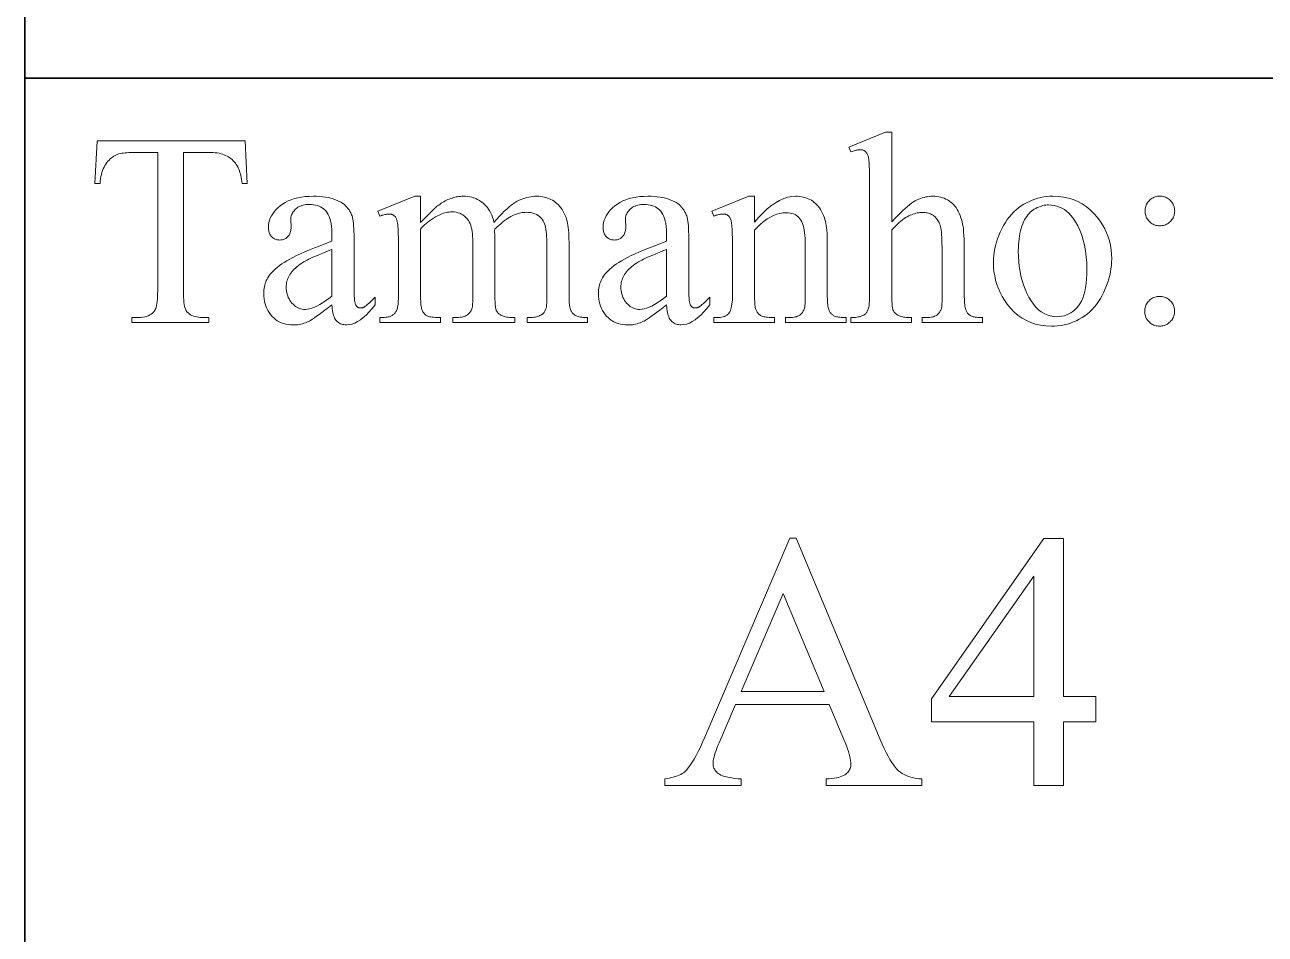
# Model space of a CAD drawing. Extents: x 0 to 297, y 0 to 210.
# Drawn here: x 162 to 182.06, y 20.16 to 34.86 of the extents above; entities that cross this region are included whole.
import ezdxf

# ---------------------------------------------------------------- set-up
doc = ezdxf.new("R2010")
doc.units = 0

msp = doc.modelspace()

# ---------------------------------------------------------------- linework, layer by layer
at = {"color": 7, "lineweight": 35}
for p, q in [((162, 10), (162, 70)), ((162, 34), (287, 34))]:
    msp.add_line(p, q, dxfattribs=at)
at = {"color": 7, "lineweight": 13}
for points in [[(176.018738, 33.128334), (176.018738, 31.679163), (176.065765, 31.730047), (176.110794, 31.777145), (176.153839, 31.820457), (176.194901, 31.859985), (176.233963, 31.895727), (176.271027, 31.927685), (176.306107, 31.955858), (176.339203, 31.980246), (176.370316, 32.000847), (176.399429, 32.017662), (176.427536, 32.031841), (176.455658, 32.044529), (176.48378, 32.055721), (176.511902, 32.065422), (176.540009, 32.073631), (176.56813, 32.080345), (176.596252, 32.085571), (176.624374, 32.089302), (176.652481, 32.091537), (176.680603, 32.092285), (176.713867, 32.091354), (176.746185, 32.088566), (176.777542, 32.083916), (176.807953, 32.077404), (176.837418, 32.069035), (176.865921, 32.058804), (176.893478, 32.046711), (176.92009, 32.032761), (176.94574, 32.016949), (176.970444, 31.999279), (176.994034, 31.979618), (177.016388, 31.957836), (177.037476, 31.933937), (177.057297, 31.907917), (177.075882, 31.879776), (177.093201, 31.849516), (177.109283, 31.817137), (177.1241, 31.782639), (177.13765, 31.746019), (177.149963, 31.707281), (177.157776, 31.677303), (177.164764, 31.64274), (177.170929, 31.60359), (177.17627, 31.559856), (177.180786, 31.511536), (177.184479, 31.45863), (177.187363, 31.401138), (177.189423, 31.339062), (177.190643, 31.2724), (177.191055, 31.201153), (177.191055, 30.50036), (177.19136, 30.463915), (177.192276, 30.429848), (177.193787, 30.398161), (177.195908, 30.368853), (177.198624, 30.341925), (177.201965, 30.317375), (177.205902, 30.295206), (177.210434, 30.275414), (177.215591, 30.258003), (177.221344, 30.24297), (177.225967, 30.232805), (177.231201, 30.223072), (177.237045, 30.21377), (177.243484, 30.204903), (177.250534, 30.196466), (177.258194, 30.188463), (177.266464, 30.180893), (177.27533, 30.173756), (177.284805, 30.167051), (177.294876, 30.160778), (177.306122, 30.155025), (177.319107, 30.149878), (177.333817, 30.145334), (177.35025, 30.141399), (177.368423, 30.138067), (177.388321, 30.135342), (177.409943, 30.133223), (177.433304, 30.131708), (177.458405, 30.1308), (177.485214, 30.130497), (177.485214, 30.052631), (176.511902, 30.052631), (176.511902, 30.130497), (176.557312, 30.130497), (176.584167, 30.130919), (176.609314, 30.132185), (176.632782, 30.134293), (176.654556, 30.137245), (176.674652, 30.141041), (176.693069, 30.145681), (176.709778, 30.151165), (176.724823, 30.157492), (176.738159, 30.164661), (176.749817, 30.172674), (176.760315, 30.181511), (176.770157, 30.191147), (176.779343, 30.201582), (176.787888, 30.212818), (176.795776, 30.224855), (176.803024, 30.237692), (176.809631, 30.251329), (176.815567, 30.265768), (176.820877, 30.281006), (176.825516, 30.297043), (176.826752, 30.305305), (176.82785, 30.31625), (176.828827, 30.329878), (176.829681, 30.346186), (176.830383, 30.365177), (176.830978, 30.386848), (176.831421, 30.411203), (176.831757, 30.43824), (176.83194, 30.467958), (176.832016, 30.50036), (176.832016, 31.201153), (176.83168, 31.263813), (176.830673, 31.322018), (176.828995, 31.375767), (176.826645, 31.42506), (176.823624, 31.469898), (176.819946, 31.510281), (176.815582, 31.546207), (176.810547, 31.577679), (176.804855, 31.604692), (176.798492, 31.627253), (176.791382, 31.647076), (176.783478, 31.665882), (176.774765, 31.683674), (176.765259, 31.700447), (176.754959, 31.716204), (176.743851, 31.730944), (176.731949, 31.744667), (176.719238, 31.757376), (176.705734, 31.769066), (176.691422, 31.779739), (176.676407, 31.789398), (176.660797, 31.798038), (176.644577, 31.805662), (176.627747, 31.812271), (176.610306, 31.817862), (176.59227, 31.822437), (176.573624, 31.825994), (176.554382, 31.828537), (176.534515, 31.830061), (176.514053, 31.83057), (176.492783, 31.830008), (176.471313, 31.82832), (176.449692, 31.825508), (176.427887, 31.821571), (176.405914, 31.816509), (176.383759, 31.810324), (176.361435, 31.803013), (176.338943, 31.794579), (176.316284, 31.785017), (176.293442, 31.774332), (176.27005, 31.76194), (176.245773, 31.747253), (176.220566, 31.730274), (176.194458, 31.711002), (176.16745, 31.689438), (176.139526, 31.665581), (176.110687, 31.639431), (176.080948, 31.610987), (176.050308, 31.580252), (176.018738, 31.547224), (176.018738, 30.50036), (176.018967, 30.461233), (176.019653, 30.425177), (176.020782, 30.392191), (176.022385, 30.362278), (176.024429, 30.335436), (176.026917, 30.311665), (176.029877, 30.290966), (176.033279, 30.273338), (176.03714, 30.258781), (176.041458, 30.247295), (176.046387, 30.237509), (176.052094, 30.228046), (176.058594, 30.218908), (176.065857, 30.210094), (176.073898, 30.201605), (176.082718, 30.193439), (176.092331, 30.185598), (176.102707, 30.178082), (176.113876, 30.170891), (176.125809, 30.164022), (176.139038, 30.157654), (176.154053, 30.151953), (176.170868, 30.146925), (176.189484, 30.142567), (176.2099, 30.138878), (176.232101, 30.13586), (176.256088, 30.133514), (176.281891, 30.131838), (176.309479, 30.130833), (176.338867, 30.130497), (176.338867, 30.052631), (175.356888, 30.052631), (175.356888, 30.130497), (175.382706, 30.130909), (175.40741, 30.132141), (175.430984, 30.134195), (175.453445, 30.137074), (175.474762, 30.140772), (175.494965, 30.145292), (175.514038, 30.150635), (175.531998, 30.156799), (175.548828, 30.163784), (175.564529, 30.171593), (175.572998, 30.176308), (175.581146, 30.181803), (175.588928, 30.188074), (175.596359, 30.195126), (175.603455, 30.202955), (175.610214, 30.211565), (175.616608, 30.220951), (175.622665, 30.231117), (175.628372, 30.242062), (175.633743, 30.253784), (175.638672, 30.267153), (175.643082, 30.283028), (175.646973, 30.301413), (175.65036, 30.322308), (175.653214, 30.345711), (175.655548, 30.371622), (175.657364, 30.400043), (175.658661, 30.430973), (175.659439, 30.464413), (175.659698, 30.50036), (175.659698, 32.293438), (175.659531, 32.358738), (175.659042, 32.418804), (175.658234, 32.473633), (175.657104, 32.523232), (175.65564, 32.567593), (175.653854, 32.60672), (175.651749, 32.640614), (175.649323, 32.669273), (175.646561, 32.692696), (175.643478, 32.710888), (175.64006, 32.725964), (175.636292, 32.740044), (175.632187, 32.753128), (175.627731, 32.765221), (175.622925, 32.776314), (175.617783, 32.786415), (175.612289, 32.795521), (175.606445, 32.803635), (175.600266, 32.810749), (175.593719, 32.816872), (175.586792, 32.822212), (175.579407, 32.826992), (175.571564, 32.831211), (175.563278, 32.834866), (175.55452, 32.837959), (175.545319, 32.840488), (175.53566, 32.842457), (175.525543, 32.843864), (175.514984, 32.844707), (175.503967, 32.84499), (175.494324, 32.844643), (175.483551, 32.843605), (175.471649, 32.841873), (175.458633, 32.839451), (175.444489, 32.836338), (175.429214, 32.832531), (175.412811, 32.828033), (175.395294, 32.822842), (175.376648, 32.816956), (175.356888, 32.810383), (175.326599, 32.886086), (175.91925, 33.128334)], [(165.56308, 32.98558), (165.595535, 32.297764), (165.513336, 32.297764), (165.508408, 32.333065), (165.503128, 32.366287), (165.497513, 32.397434), (165.491531, 32.426502), (165.485214, 32.453495), (165.478561, 32.478413), (165.471558, 32.501255), (165.464203, 32.522018), (165.456497, 32.540707), (165.448456, 32.55732), (165.434601, 32.581749), (165.419861, 32.604858), (165.404236, 32.626652), (165.387711, 32.647121), (165.370316, 32.666275), (165.35202, 32.684109), (165.332855, 32.700623), (165.31279, 32.715816), (165.29184, 32.729694), (165.270004, 32.742249), (165.247025, 32.753551), (165.222641, 32.76366), (165.196838, 32.772583), (165.169647, 32.780315), (165.141037, 32.786861), (165.111038, 32.792213), (165.07962, 32.796375), (165.046799, 32.799351), (165.012558, 32.801136), (164.976929, 32.801731), (164.563812, 32.801731), (164.563812, 30.560923), (164.564392, 30.508883), (164.566147, 30.460909), (164.569061, 30.417), (164.573151, 30.377159), (164.5784, 30.341385), (164.584824, 30.309675), (164.592422, 30.282032), (164.601181, 30.258457), (164.611115, 30.238947), (164.622208, 30.223503), (164.639526, 30.206244), (164.65863, 30.1908), (164.679504, 30.177174), (164.702148, 30.165363), (164.726563, 30.155371), (164.752762, 30.147196), (164.780731, 30.140837), (164.810471, 30.136293), (164.84198, 30.133568), (164.875275, 30.13266), (164.976929, 30.13266), (164.976929, 30.052631), (163.733231, 30.052631), (163.733231, 30.13266), (163.837051, 30.13266), (163.873184, 30.133785), (163.907135, 30.137159), (163.938934, 30.142782), (163.968567, 30.150656), (163.996033, 30.160778), (164.021347, 30.173151), (164.044479, 30.187773), (164.06546, 30.204643), (164.08429, 30.223763), (164.100937, 30.245132), (164.109985, 30.26075), (164.118073, 30.279913), (164.125198, 30.302624), (164.131393, 30.328882), (164.136627, 30.358688), (164.140915, 30.39204), (164.144241, 30.42894), (164.146622, 30.469387), (164.148041, 30.513382), (164.148529, 30.560923), (164.148529, 32.801731), (163.795959, 32.801731), (163.756058, 32.801426), (163.718536, 32.800518), (163.68338, 32.799004), (163.65062, 32.796886), (163.620224, 32.794159), (163.592209, 32.790829), (163.566589, 32.786892), (163.543335, 32.782349), (163.522461, 32.777203), (163.503967, 32.77145), (163.481796, 32.762474), (163.460281, 32.751984), (163.439407, 32.739979), (163.419174, 32.72646), (163.399597, 32.711426), (163.380676, 32.694881), (163.362396, 32.676819), (163.344772, 32.657246), (163.327789, 32.636158), (163.311462, 32.613556), (163.296112, 32.589371), (163.282043, 32.563545), (163.269287, 32.536079), (163.257828, 32.506966), (163.24765, 32.476208), (163.238785, 32.443806), (163.231216, 32.409763), (163.224945, 32.374073), (163.219971, 32.336742), (163.216293, 32.297764), (163.134109, 32.297764), (163.168716, 32.98558)], [(166.966827, 30.33814), (166.908112, 30.292978), (166.853928, 30.251795), (166.804291, 30.214592), (166.759186, 30.18137), (166.718643, 30.152126), (166.682617, 30.126863), (166.651154, 30.105579), (166.624222, 30.088276), (166.601837, 30.074953), (166.584, 30.065609), (166.560486, 30.055336), (166.536667, 30.046143), (166.512558, 30.038031), (166.488129, 30.031002), (166.463409, 30.025053), (166.438385, 30.020187), (166.413055, 30.016401), (166.387421, 30.013699), (166.361496, 30.012075), (166.335251, 30.011536), (166.294891, 30.012941), (166.255966, 30.017159), (166.218491, 30.024189), (166.182465, 30.034031), (166.147888, 30.046682), (166.114761, 30.062149), (166.083084, 30.080425), (166.052856, 30.101513), (166.024078, 30.125414), (165.99675, 30.152126), (165.971481, 30.181131), (165.948868, 30.21191), (165.928909, 30.244463), (165.911621, 30.278788), (165.896988, 30.314888), (165.885025, 30.35276), (165.875702, 30.392408), (165.869049, 30.433828), (165.865067, 30.477022), (165.863739, 30.52199), (165.86438, 30.550583), (165.866333, 30.5784), (165.869568, 30.605436), (165.874115, 30.631695), (165.879959, 30.657173), (165.8871, 30.681873), (165.895523, 30.705797), (165.905258, 30.728939), (165.91629, 30.751305), (165.928619, 30.77289), (165.947662, 30.802134), (165.96933, 30.83103), (165.993607, 30.859581), (166.020508, 30.887787), (166.050018, 30.915646), (166.082153, 30.943157), (166.116898, 30.970324), (166.154266, 30.997145), (166.194244, 31.023619), (166.236847, 31.049747), (166.283661, 31.076265), (166.336288, 31.103907), (166.394745, 31.132675), (166.459015, 31.162567), (166.529114, 31.193583), (166.605011, 31.225725), (166.686737, 31.258991), (166.774292, 31.293381), (166.867661, 31.328897), (166.966827, 31.365538), (166.966827, 31.443403), (166.965897, 31.500807), (166.963074, 31.554491), (166.958374, 31.604456), (166.951782, 31.6507), (166.943314, 31.693222), (166.932968, 31.732025), (166.920731, 31.767109), (166.906616, 31.798471), (166.890625, 31.826113), (166.872742, 31.850037), (166.853073, 31.870995), (166.831696, 31.889748), (166.808609, 31.906294), (166.783813, 31.920633), (166.757294, 31.932768), (166.72908, 31.942696), (166.699158, 31.950418), (166.667526, 31.955933), (166.634186, 31.959242), (166.599136, 31.960346), (166.572449, 31.95961), (166.546875, 31.957405), (166.52243, 31.953728), (166.499115, 31.94858), (166.476929, 31.941961), (166.455856, 31.933872), (166.435913, 31.924311), (166.417099, 31.91328), (166.399414, 31.900778), (166.382843, 31.886806), (166.367218, 31.871881), (166.353256, 31.856525), (166.340927, 31.840734), (166.330231, 31.824512), (166.321198, 31.807858), (166.313797, 31.790771), (166.308044, 31.773251), (166.30394, 31.755299), (166.301468, 31.736914), (166.300644, 31.718096), (166.304977, 31.592646), (166.304474, 31.5732), (166.302948, 31.554665), (166.3004, 31.537037), (166.296844, 31.520317), (166.292267, 31.504505), (166.286682, 31.489603), (166.280075, 31.475609), (166.272446, 31.462523), (166.263809, 31.450346), (166.25415, 31.439077), (166.243668, 31.428802), (166.232559, 31.419611), (166.220825, 31.411499), (166.208466, 31.40447), (166.19548, 31.398521), (166.181854, 31.393656), (166.167618, 31.38987), (166.15274, 31.387167), (166.137253, 31.385544), (166.121124, 31.385004), (166.105408, 31.385567), (166.090286, 31.387253), (166.075729, 31.390064), (166.061768, 31.394001), (166.048401, 31.399063), (166.035599, 31.405249), (166.023392, 31.41256), (166.011765, 31.420994), (166.000717, 31.430555), (165.990265, 31.44124), (165.980606, 31.452898), (165.97197, 31.465378), (165.96434, 31.47868), (165.957733, 31.492804), (165.952148, 31.50775), (165.947571, 31.523518), (165.944016, 31.540108), (165.941467, 31.55752), (165.939941, 31.575752), (165.939438, 31.594809), (165.941345, 31.631708), (165.947052, 31.668003), (165.956573, 31.703691), (165.969894, 31.738773), (165.987015, 31.773251), (166.007965, 31.807123), (166.0327, 31.840389), (166.061249, 31.873049), (166.093613, 31.905104), (166.129776, 31.936554), (166.169373, 31.966143), (166.212051, 31.992617), (166.257797, 32.015976), (166.306625, 32.036221), (166.358505, 32.053352), (166.413467, 32.067368), (166.471497, 32.07827), (166.532608, 32.086056), (166.596771, 32.090729), (166.664017, 32.092285), (166.715851, 32.0914), (166.765762, 32.088737), (166.813782, 32.084305), (166.859894, 32.078094), (166.904114, 32.070114), (166.946411, 32.06036), (166.986816, 32.048832), (167.025314, 32.03553), (167.06192, 32.020454), (167.096619, 32.003605), (167.12146, 31.989437), (167.144974, 31.973757), (167.167145, 31.95656), (167.187973, 31.937851), (167.207458, 31.917627), (167.225616, 31.895889), (167.242416, 31.872639), (167.257874, 31.847874), (167.272003, 31.821592), (167.28479, 31.793798), (167.292191, 31.773251), (167.298798, 31.74881), (167.304642, 31.720476), (167.309708, 31.688248), (167.31398, 31.652126), (167.31749, 31.612112), (167.320221, 31.568205), (167.322159, 31.520403), (167.323334, 31.46871), (167.323715, 31.413122), (167.323715, 30.740446), (167.323822, 30.685972), (167.324158, 30.635891), (167.324692, 30.590199), (167.325455, 30.548897), (167.326416, 30.511986), (167.327606, 30.479465), (167.329025, 30.451338), (167.330643, 30.427599), (167.332474, 30.408251), (167.334534, 30.393295), (167.336838, 30.380955), (167.339417, 30.369459), (167.342285, 30.358807), (167.345428, 30.348997), (167.348862, 30.340033), (167.35257, 30.331911), (167.356567, 30.324633), (167.36084, 30.318197), (167.365387, 30.312607), (167.370224, 30.307858), (167.375275, 30.303749), (167.380478, 30.300072), (167.385834, 30.296827), (167.391327, 30.294016), (167.396988, 30.291636), (167.402802, 30.28969), (167.408752, 30.288176), (167.414871, 30.287094), (167.421127, 30.286446), (167.427536, 30.286228), (167.434372, 30.286381), (167.44104, 30.286835), (167.447525, 30.287592), (167.453842, 30.288652), (167.459991, 30.290014), (167.465958, 30.291679), (167.471756, 30.293648), (167.477371, 30.295919), (167.482819, 30.298492), (167.488098, 30.301369), (167.498032, 30.30801), (167.509644, 30.316683), (167.522949, 30.327391), (167.537933, 30.34013), (167.554611, 30.354902), (167.572983, 30.371708), (167.593033, 30.390547), (167.614761, 30.411421), (167.638184, 30.434326), (167.6633, 30.459265), (167.6633, 30.33814), (167.615067, 30.276495), (167.567261, 30.22134), (167.519897, 30.172674), (167.472961, 30.130497), (167.426453, 30.094809), (167.380386, 30.065609), (167.334747, 30.042898), (167.289551, 30.026676), (167.244766, 30.016943), (167.200439, 30.013699), (167.179672, 30.014433), (167.159775, 30.01664), (167.140732, 30.020317), (167.122574, 30.025465), (167.105255, 30.032084), (167.088821, 30.040173), (167.073257, 30.049732), (167.058548, 30.060764), (167.044708, 30.073265), (167.031723, 30.087238), (167.019791, 30.102985), (167.009048, 30.120808), (166.999542, 30.140707), (166.991226, 30.162682), (166.984131, 30.186733), (166.978256, 30.212862), (166.973587, 30.241066), (166.970123, 30.271349), (166.96788, 30.303705)], [(168.398697, 31.670511), (168.440186, 31.711931), (168.478119, 31.749676), (168.512512, 31.783741), (168.543365, 31.814131), (168.570648, 31.840843), (168.594406, 31.863878), (168.614609, 31.883236), (168.631256, 31.898918), (168.644363, 31.910923), (168.653931, 31.91925), (168.673553, 31.93532), (168.693466, 31.950655), (168.713684, 31.965256), (168.734222, 31.97912), (168.755051, 31.992249), (168.776184, 32.004642), (168.797607, 32.0163), (168.819351, 32.027225), (168.841385, 32.037411), (168.863739, 32.046864), (168.8862, 32.055492), (168.90863, 32.063217), (168.93103, 32.07003), (168.953369, 32.075935), (168.975662, 32.080929), (168.997925, 32.085018), (169.020142, 32.088196), (169.042313, 32.090469), (169.064438, 32.091831), (169.086517, 32.092285), (169.123199, 32.091202), (169.158844, 32.087959), (169.193451, 32.08255), (169.22702, 32.074982), (169.259552, 32.065247), (169.291046, 32.053352), (169.321503, 32.039291), (169.350922, 32.023071), (169.379288, 32.004684), (169.406631, 31.984138), (169.432571, 31.961535), (169.456726, 31.936985), (169.479111, 31.91049), (169.499725, 31.882048), (169.51857, 31.851658), (169.535629, 31.819323), (169.550919, 31.78504), (169.564438, 31.74881), (169.576187, 31.710634), (169.586151, 31.670511), (169.63002, 31.720638), (169.672501, 31.767195), (169.713593, 31.810184), (169.753311, 31.849604), (169.791641, 31.885454), (169.828583, 31.917736), (169.864136, 31.946449), (169.898315, 31.971594), (169.931107, 31.993168), (169.962509, 32.011173), (169.993317, 32.026585), (170.024277, 32.040375), (170.055435, 32.05254), (170.086746, 32.063087), (170.11824, 32.072006), (170.149902, 32.079308), (170.181747, 32.084984), (170.21376, 32.089043), (170.245941, 32.091473), (170.278305, 32.092285), (170.309525, 32.091473), (170.340027, 32.089043), (170.369827, 32.084984), (170.398911, 32.079308), (170.427277, 32.072006), (170.454926, 32.063087), (170.481857, 32.05254), (170.508087, 32.040375), (170.5336, 32.026585), (170.558395, 32.011173), (170.582336, 31.993925), (170.605255, 31.974621), (170.627151, 31.953262), (170.648026, 31.929848), (170.667892, 31.904379), (170.686752, 31.876856), (170.704575, 31.847279), (170.721405, 31.815645), (170.737198, 31.781958), (170.751984, 31.746214), (170.761017, 31.719696), (170.769119, 31.690325), (170.776245, 31.658096), (170.78244, 31.623013), (170.787674, 31.585075), (170.791946, 31.544283), (170.795288, 31.500633), (170.797668, 31.45413), (170.799088, 31.404772), (170.799561, 31.35256), (170.799561, 30.50036), (170.79985, 30.464325), (170.80069, 30.430628), (170.802094, 30.399265), (170.804062, 30.370237), (170.806595, 30.343548), (170.809692, 30.319193), (170.813339, 30.297174), (170.817566, 30.277491), (170.822342, 30.260143), (170.827682, 30.245132), (170.832382, 30.235756), (170.837814, 30.226662), (170.843979, 30.217848), (170.850876, 30.209314), (170.858505, 30.201063), (170.866882, 30.193092), (170.875977, 30.185404), (170.885818, 30.177996), (170.896408, 30.170868), (170.907715, 30.164022), (170.920135, 30.157654), (170.934021, 30.151953), (170.949371, 30.146925), (170.966202, 30.142567), (170.984497, 30.138878), (171.004272, 30.13586), (171.025513, 30.133514), (171.048218, 30.131838), (171.072403, 30.130833), (171.098053, 30.130497), (171.098053, 30.052631), (170.120407, 30.052631), (170.120407, 30.130497), (170.161499, 30.130497), (170.186462, 30.130995), (170.210297, 30.132486), (170.233002, 30.134975), (170.254593, 30.138456), (170.275055, 30.142935), (170.294388, 30.148407), (170.312607, 30.154873), (170.329697, 30.162336), (170.345657, 30.170794), (170.360489, 30.180244), (170.370163, 30.187578), (170.379257, 30.195732), (170.387802, 30.204708), (170.395782, 30.214506), (170.403214, 30.225126), (170.410065, 30.236568), (170.416351, 30.248833), (170.422089, 30.261917), (170.427261, 30.275826), (170.43187, 30.290554), (170.433517, 30.299273), (170.434982, 30.310713), (170.436279, 30.324881), (170.437408, 30.341774), (170.438354, 30.361391), (170.439133, 30.383734), (170.439743, 30.408802), (170.44017, 30.436596), (170.44043, 30.467115), (170.440521, 30.50036), (170.440521, 31.35256), (170.439941, 31.399582), (170.438187, 31.443748), (170.435257, 31.485062), (170.431183, 31.523518), (170.425919, 31.55912), (170.419495, 31.591867), (170.411896, 31.621759), (170.403137, 31.648796), (170.393219, 31.672977), (170.382126, 31.694304), (170.364227, 31.720606), (170.344315, 31.744139), (170.322357, 31.764902), (170.29837, 31.782898), (170.272354, 31.798124), (170.244293, 31.810583), (170.214203, 31.820274), (170.182098, 31.827194), (170.147934, 31.831348), (170.111755, 31.832733), (170.088806, 31.832159), (170.065857, 31.830441), (170.042877, 31.827574), (170.019867, 31.823561), (169.996841, 31.818403), (169.973801, 31.812098), (169.950729, 31.804646), (169.927643, 31.796049), (169.904526, 31.786304), (169.881393, 31.775414), (169.857773, 31.762966), (169.83316, 31.74855), (169.807587, 31.732166), (169.781036, 31.713814), (169.75351, 31.693493), (169.725021, 31.671204), (169.695541, 31.646946), (169.6651, 31.62072), (169.633682, 31.592527), (169.601303, 31.562365), (169.59697, 31.538572), (169.601303, 31.445566), (169.601303, 30.50036), (169.601532, 30.461233), (169.602203, 30.425177), (169.603348, 30.392191), (169.604935, 30.362278), (169.606979, 30.335436), (169.609467, 30.311665), (169.612427, 30.290966), (169.615829, 30.273338), (169.61969, 30.258781), (169.624008, 30.247295), (169.628952, 30.237509), (169.634689, 30.228046), (169.641235, 30.218908), (169.648575, 30.210094), (169.656723, 30.201605), (169.665665, 30.193439), (169.675415, 30.185598), (169.685959, 30.178082), (169.697296, 30.170891), (169.709442, 30.164022), (169.72287, 30.157654), (169.738083, 30.151953), (169.755066, 30.146925), (169.773819, 30.142567), (169.794342, 30.138878), (169.816635, 30.13586), (169.840714, 30.133514), (169.866562, 30.131838), (169.89418, 30.130833), (169.923569, 30.130497), (169.923569, 30.052631), (168.922134, 30.052631), (168.922134, 30.130497), (168.953979, 30.130886), (168.98378, 30.132055), (169.01152, 30.134001), (169.037201, 30.136726), (169.060837, 30.14023), (169.082413, 30.144512), (169.101929, 30.149574), (169.1194, 30.155415), (169.134811, 30.162033), (169.148163, 30.16943), (169.16011, 30.177607), (169.17131, 30.186562), (169.181747, 30.196295), (169.191422, 30.206806), (169.200348, 30.218096), (169.208511, 30.230165), (169.215912, 30.243013), (169.222565, 30.256639), (169.228455, 30.271046), (169.233597, 30.286228), (169.235657, 30.294989), (169.237488, 30.306561), (169.239105, 30.320944), (169.240524, 30.33814), (169.241714, 30.358147), (169.242676, 30.380966), (169.243439, 30.406597), (169.243973, 30.43504), (169.244308, 30.466293), (169.244415, 30.50036), (169.244415, 31.35256), (169.243698, 31.399647), (169.241562, 31.444008), (169.237991, 31.485645), (169.232986, 31.524557), (169.226563, 31.560741), (169.218719, 31.594204), (169.209442, 31.624939), (169.19873, 31.652948), (169.1866, 31.678234), (169.173035, 31.700792), (169.153244, 31.727095), (169.131943, 31.750628), (169.109116, 31.771391), (169.084793, 31.789387), (169.058945, 31.804613), (169.031586, 31.817072), (169.002701, 31.826763), (168.972321, 31.833683), (168.940414, 31.837837), (168.906998, 31.839222), (168.883652, 31.838594), (168.860367, 31.836712), (168.837112, 31.833576), (168.813904, 31.829185), (168.790741, 31.82354), (168.767609, 31.816639), (168.744537, 31.808485), (168.721497, 31.799076), (168.698502, 31.788414), (168.675552, 31.776495), (168.640472, 31.757223), (168.60704, 31.737476), (168.575241, 31.717253), (168.54509, 31.696554), (168.516586, 31.675379), (168.489716, 31.653727), (168.464493, 31.631599), (168.440918, 31.608997), (168.418991, 31.585918), (168.398697, 31.562365), (168.398697, 30.50036), (168.398972, 30.46279), (168.39978, 30.427944), (168.401138, 30.395824), (168.40303, 30.36643), (168.405457, 30.339762), (168.408432, 30.315819), (168.411957, 30.2946), (168.416, 30.276106), (168.420609, 30.260338), (168.425735, 30.247295), (168.431412, 30.235909), (168.437592, 30.225105), (168.44429, 30.214884), (168.451523, 30.205248), (168.459259, 30.196198), (168.467529, 30.187729), (168.476303, 30.179844), (168.485611, 30.172544), (168.495422, 30.165829), (168.505768, 30.159697), (168.517456, 30.154148), (168.531342, 30.149185), (168.547394, 30.144806), (168.565643, 30.141008), (168.58606, 30.137796), (168.608673, 30.13517), (168.633484, 30.133125), (168.660461, 30.131666), (168.689621, 30.130789), (168.720978, 30.130497), (168.720978, 30.052631), (167.741165, 30.052631), (167.741165, 30.130497), (167.767593, 30.130789), (167.792389, 30.131666), (167.815536, 30.133125), (167.837036, 30.13517), (167.856888, 30.137796), (167.875092, 30.141008), (167.891663, 30.144806), (167.906586, 30.149185), (167.919876, 30.154148), (167.931503, 30.159697), (167.942062, 30.165882), (167.952103, 30.172762), (167.961609, 30.180332), (167.970612, 30.188595), (167.979095, 30.197548), (167.987045, 30.207195), (167.994492, 30.217533), (168.001419, 30.228565), (168.007813, 30.240288), (168.013702, 30.252703), (168.019043, 30.266665), (168.023819, 30.283028), (168.028046, 30.301792), (168.031693, 30.322956), (168.03479, 30.346521), (168.037323, 30.372488), (168.039291, 30.400854), (168.040695, 30.431622), (168.041534, 30.46479), (168.041809, 30.50036), (168.041809, 31.257389), (168.041626, 31.320396), (168.041031, 31.378775), (168.04007, 31.432524), (168.038696, 31.481644), (168.036957, 31.526134), (168.034805, 31.565998), (168.032272, 31.601233), (168.029358, 31.631838), (168.026047, 31.657816), (168.022354, 31.679163), (168.01915, 31.692995), (168.015594, 31.70594), (168.011703, 31.717999), (168.007477, 31.72917), (168.002884, 31.739456), (167.997955, 31.748854), (167.992676, 31.757364), (167.987045, 31.764988), (167.981079, 31.771727), (167.974762, 31.777576), (167.968033, 31.782715), (167.960831, 31.78731), (167.953156, 31.791367), (167.945007, 31.79488), (167.936371, 31.797855), (167.927261, 31.800287), (167.917679, 31.802181), (167.907623, 31.803532), (167.897095, 31.804344), (167.886078, 31.804613), (167.873734, 31.804289), (167.860901, 31.803316), (167.84761, 31.801695), (167.833832, 31.799423), (167.81958, 31.796503), (167.80484, 31.792934), (167.789642, 31.788717), (167.773956, 31.78385), (167.757797, 31.778334), (167.741165, 31.772169), (167.708725, 31.850037), (168.305695, 32.092285), (168.398697, 32.092285)], [(172.37851, 30.33814), (172.319794, 30.292978), (172.26561, 30.251795), (172.215973, 30.214592), (172.170868, 30.18137), (172.13031, 30.152126), (172.094299, 30.126863), (172.062836, 30.105579), (172.035904, 30.088276), (172.013519, 30.074953), (171.995667, 30.065609), (171.972168, 30.055336), (171.948349, 30.046143), (171.924225, 30.038031), (171.899811, 30.031002), (171.875092, 30.025053), (171.850067, 30.020187), (171.824738, 30.016401), (171.799103, 30.013699), (171.773178, 30.012075), (171.746933, 30.011536), (171.706558, 30.012941), (171.667648, 30.017159), (171.630173, 30.024189), (171.594147, 30.034031), (171.55957, 30.046682), (171.526443, 30.062149), (171.494766, 30.080425), (171.464539, 30.101513), (171.43576, 30.125414), (171.408432, 30.152126), (171.383163, 30.181131), (171.36055, 30.21191), (171.340591, 30.244463), (171.323303, 30.278788), (171.30867, 30.314888), (171.296692, 30.35276), (171.287384, 30.392408), (171.280731, 30.433828), (171.276749, 30.477022), (171.275421, 30.52199), (171.276062, 30.550583), (171.278015, 30.5784), (171.28125, 30.605436), (171.285797, 30.631695), (171.291641, 30.657173), (171.298767, 30.681873), (171.307205, 30.705797), (171.31694, 30.728939), (171.327972, 30.751305), (171.340302, 30.77289), (171.359344, 30.802134), (171.381012, 30.83103), (171.405289, 30.859581), (171.43219, 30.887787), (171.4617, 30.915646), (171.493835, 30.943157), (171.52858, 30.970324), (171.565948, 30.997145), (171.605927, 31.023619), (171.648529, 31.049747), (171.695343, 31.076265), (171.747971, 31.103907), (171.806427, 31.132675), (171.870697, 31.162567), (171.940796, 31.193583), (172.016693, 31.225725), (172.098419, 31.258991), (172.185974, 31.293381), (172.279327, 31.328897), (172.37851, 31.365538), (172.37851, 31.443403), (172.377579, 31.500807), (172.374756, 31.554491), (172.370041, 31.604456), (172.363464, 31.6507), (172.354996, 31.693222), (172.344635, 31.732025), (172.332413, 31.767109), (172.318298, 31.798471), (172.302307, 31.826113), (172.284424, 31.850037), (172.264755, 31.870995), (172.243378, 31.889748), (172.220291, 31.906294), (172.19548, 31.920633), (172.168976, 31.932768), (172.140762, 31.942696), (172.11084, 31.950418), (172.079208, 31.955933), (172.045868, 31.959242), (172.010818, 31.960346), (171.984131, 31.95961), (171.958557, 31.957405), (171.934113, 31.953728), (171.910797, 31.94858), (171.888611, 31.941961), (171.867538, 31.933872), (171.847595, 31.924311), (171.828781, 31.91328), (171.811081, 31.900778), (171.794525, 31.886806), (171.7789, 31.871881), (171.764938, 31.856525), (171.752609, 31.840734), (171.741913, 31.824512), (171.73288, 31.807858), (171.725479, 31.790771), (171.719727, 31.773251), (171.715622, 31.755299), (171.71315, 31.736914), (171.712326, 31.718096), (171.71666, 31.592646), (171.716141, 31.5732), (171.714615, 31.554665), (171.712082, 31.537037), (171.708527, 31.520317), (171.703949, 31.504505), (171.698349, 31.489603), (171.691742, 31.475609), (171.684128, 31.462523), (171.675476, 31.450346), (171.665833, 31.439077), (171.65535, 31.428802), (171.644241, 31.419611), (171.632507, 31.411499), (171.620148, 31.40447), (171.607162, 31.398521), (171.593536, 31.393656), (171.5793, 31.38987), (171.564423, 31.387167), (171.548935, 31.385544), (171.532806, 31.385004), (171.51709, 31.385567), (171.501953, 31.387253), (171.487411, 31.390064), (171.47345, 31.394001), (171.460083, 31.399063), (171.447281, 31.405249), (171.435074, 31.41256), (171.423447, 31.420994), (171.412399, 31.430555), (171.401947, 31.44124), (171.392288, 31.452898), (171.383652, 31.465378), (171.376022, 31.47868), (171.369415, 31.492804), (171.363831, 31.50775), (171.359253, 31.523518), (171.355698, 31.540108), (171.353149, 31.55752), (171.351624, 31.575752), (171.35112, 31.594809), (171.353027, 31.631708), (171.358734, 31.668003), (171.36824, 31.703691), (171.381577, 31.738773), (171.398697, 31.773251), (171.419632, 31.807123), (171.444382, 31.840389), (171.472931, 31.873049), (171.505295, 31.905104), (171.541458, 31.936554), (171.581055, 31.966143), (171.623734, 31.992617), (171.669479, 32.015976), (171.718292, 32.036221), (171.770187, 32.053352), (171.82515, 32.067368), (171.883179, 32.07827), (171.944275, 32.086056), (172.008453, 32.090729), (172.075699, 32.092285), (172.127533, 32.0914), (172.177444, 32.088737), (172.225464, 32.084305), (172.271576, 32.078094), (172.315796, 32.070114), (172.358093, 32.06036), (172.398499, 32.048832), (172.436996, 32.03553), (172.473602, 32.020454), (172.508286, 32.003605), (172.533142, 31.989437), (172.556656, 31.973757), (172.578827, 31.95656), (172.599655, 31.937851), (172.619141, 31.917627), (172.637283, 31.895889), (172.654099, 31.872639), (172.669556, 31.847874), (172.683685, 31.821592), (172.696472, 31.793798), (172.703857, 31.773251), (172.71048, 31.74881), (172.716324, 31.720476), (172.72139, 31.688248), (172.725662, 31.652126), (172.729172, 31.612112), (172.731903, 31.568205), (172.733841, 31.520403), (172.735016, 31.46871), (172.735397, 31.413122), (172.735397, 30.740446), (172.735504, 30.685972), (172.73584, 30.635891), (172.736374, 30.590199), (172.737122, 30.548897), (172.738098, 30.511986), (172.739288, 30.479465), (172.740692, 30.451338), (172.742325, 30.427599), (172.744156, 30.408251), (172.746216, 30.393295), (172.74852, 30.380955), (172.751099, 30.369459), (172.753967, 30.358807), (172.757111, 30.348997), (172.760544, 30.340033), (172.764252, 30.331911), (172.76825, 30.324633), (172.772522, 30.318197), (172.777069, 30.312607), (172.781906, 30.307858), (172.786957, 30.303749), (172.79216, 30.300072), (172.797516, 30.296827), (172.803009, 30.294016), (172.80867, 30.291636), (172.814484, 30.28969), (172.820435, 30.288176), (172.826553, 30.287094), (172.832809, 30.286446), (172.839218, 30.286228), (172.846054, 30.286381), (172.852722, 30.286835), (172.859207, 30.287592), (172.865524, 30.288652), (172.871658, 30.290014), (172.87764, 30.291679), (172.883438, 30.293648), (172.889053, 30.295919), (172.894501, 30.298492), (172.89978, 30.301369), (172.909714, 30.30801), (172.921326, 30.316683), (172.934631, 30.327391), (172.949615, 30.34013), (172.966293, 30.354902), (172.98465, 30.371708), (173.0047, 30.390547), (173.026443, 30.411421), (173.049866, 30.434326), (173.074982, 30.459265), (173.074982, 30.33814), (173.026749, 30.276495), (172.978943, 30.22134), (172.93158, 30.172674), (172.884644, 30.130497), (172.838135, 30.094809), (172.792068, 30.065609), (172.746429, 30.042898), (172.701233, 30.026676), (172.656448, 30.016943), (172.612106, 30.013699), (172.591354, 30.014433), (172.571442, 30.01664), (172.552414, 30.020317), (172.534241, 30.025465), (172.516937, 30.032084), (172.500504, 30.040173), (172.484924, 30.049732), (172.470215, 30.060764), (172.456375, 30.073265), (172.443405, 30.087238), (172.431458, 30.102985), (172.420731, 30.120808), (172.411224, 30.140707), (172.402908, 30.162682), (172.395813, 30.186733), (172.389938, 30.212862), (172.385269, 30.241066), (172.381805, 30.271349), (172.379547, 30.303705)], [(173.799561, 31.672674), (173.868896, 31.752401), (173.937561, 31.823734), (174.005585, 31.886677), (174.072968, 31.941225), (174.139694, 31.987383), (174.205765, 32.025146), (174.271194, 32.05452), (174.335983, 32.0755), (174.400101, 32.088089), (174.463593, 32.092285), (174.495575, 32.091473), (174.526657, 32.089043), (174.556839, 32.084984), (174.586105, 32.079308), (174.614456, 32.072006), (174.641907, 32.063087), (174.668442, 32.05254), (174.694077, 32.040375), (174.718796, 32.026585), (174.742615, 32.011173), (174.765488, 31.993904), (174.78743, 31.974535), (174.808411, 31.953068), (174.82843, 31.929502), (174.847519, 31.903839), (174.865631, 31.876078), (174.882813, 31.846218), (174.899033, 31.81426), (174.914307, 31.780205), (174.928619, 31.744051), (174.937668, 31.716713), (174.945755, 31.686604), (174.952896, 31.653727), (174.959076, 31.618082), (174.96431, 31.579668), (174.968597, 31.538486), (174.971924, 31.494535), (174.974304, 31.447815), (174.975739, 31.398327), (174.976212, 31.346071), (174.976212, 30.50036), (174.976517, 30.463936), (174.977417, 30.429935), (174.978928, 30.398355), (174.981049, 30.3692), (174.98378, 30.342466), (174.987106, 30.318153), (174.991043, 30.296265), (174.99559, 30.276798), (175.000732, 30.259754), (175.006485, 30.245132), (175.011536, 30.234556), (175.017166, 30.224455), (175.023392, 30.21483), (175.030197, 30.205681), (175.037582, 30.197008), (175.045547, 30.18881), (175.054108, 30.181089), (175.063248, 30.173843), (175.072968, 30.167072), (175.083267, 30.160778), (175.094772, 30.155025), (175.108063, 30.149878), (175.123154, 30.145334), (175.14003, 30.141399), (175.158707, 30.138067), (175.179184, 30.135342), (175.201447, 30.133223), (175.22551, 30.131708), (175.251373, 30.1308), (175.279022, 30.130497), (175.279022, 30.052631), (174.29921, 30.052631), (174.29921, 30.130497), (174.340302, 30.130497), (174.367157, 30.130919), (174.392349, 30.132185), (174.415863, 30.134293), (174.437714, 30.137245), (174.457916, 30.141041), (174.47644, 30.145681), (174.493301, 30.151165), (174.508499, 30.157492), (174.522018, 30.164661), (174.53389, 30.172674), (174.544586, 30.181511), (174.554611, 30.191147), (174.563965, 30.201582), (174.572647, 30.212818), (174.580658, 30.224855), (174.587997, 30.237692), (174.594681, 30.251329), (174.600677, 30.265768), (174.606003, 30.281006), (174.610672, 30.297043), (174.61232, 30.304916), (174.613785, 30.315559), (174.615082, 30.328968), (174.616211, 30.345148), (174.617157, 30.364096), (174.617935, 30.385811), (174.618546, 30.410295), (174.618973, 30.437548), (174.619232, 30.467569), (174.619324, 30.50036), (174.619324, 31.311462), (174.618622, 31.364056), (174.616516, 31.413685), (174.612991, 31.46035), (174.608078, 31.504051), (174.601746, 31.54479), (174.594009, 31.582567), (174.584869, 31.617378), (174.574341, 31.649229), (174.562378, 31.678114), (174.549026, 31.704037), (174.534012, 31.727257), (174.517059, 31.748032), (174.498184, 31.766361), (174.477386, 31.782249), (174.454666, 31.795692), (174.430023, 31.80669), (174.403442, 31.815245), (174.374954, 31.821356), (174.344528, 31.825022), (174.31218, 31.826244), (174.260727, 31.823431), (174.20932, 31.814997), (174.157944, 31.800938), (174.106613, 31.781254), (174.055328, 31.755947), (174.004089, 31.725018), (173.952896, 31.688463), (173.901749, 31.646286), (173.850632, 31.598486), (173.799561, 31.545061), (173.799561, 30.50036), (173.799805, 30.461666), (173.800522, 30.426041), (173.801712, 30.39349), (173.803375, 30.364008), (173.805511, 30.337599), (173.808136, 30.31426), (173.811218, 30.293995), (173.814789, 30.276798), (173.818832, 30.262674), (173.823364, 30.251621), (173.829636, 30.239412), (173.83638, 30.227873), (173.843567, 30.217005), (173.851212, 30.206806), (173.859314, 30.197279), (173.867874, 30.188421), (173.876877, 30.180235), (173.886337, 30.172718), (173.896255, 30.165873), (173.906631, 30.159697), (173.91832, 30.154148), (173.932205, 30.149185), (173.948257, 30.144806), (173.966507, 30.141008), (173.986938, 30.137796), (174.009552, 30.13517), (174.034348, 30.133125), (174.061325, 30.131666), (174.0905, 30.130789), (174.121841, 30.130497), (174.121841, 30.052631), (173.142029, 30.052631), (173.142029, 30.130497), (173.185287, 30.130497), (173.214584, 30.131266), (173.241913, 30.133568), (173.267273, 30.137407), (173.290665, 30.142782), (173.312088, 30.149693), (173.331543, 30.15814), (173.34903, 30.168121), (173.364563, 30.17964), (173.378113, 30.192692), (173.389694, 30.207281), (173.39975, 30.224033), (173.408768, 30.243576), (173.416718, 30.265907), (173.423599, 30.291031), (173.429428, 30.318943), (173.434204, 30.349646), (173.437912, 30.383141), (173.440567, 30.419422), (173.442154, 30.458496), (173.442688, 30.50036), (173.442688, 31.23576), (173.44252, 31.304348), (173.442032, 31.367353), (173.441223, 31.42478), (173.440079, 31.476625), (173.438629, 31.52289), (173.436844, 31.563576), (173.434738, 31.59868), (173.432297, 31.628204), (173.429535, 31.652149), (173.426453, 31.670511), (173.423035, 31.685587), (173.419281, 31.699669), (173.415161, 31.712753), (173.410721, 31.724844), (173.405914, 31.735941), (173.400757, 31.746042), (173.395264, 31.755148), (173.389435, 31.763258), (173.38324, 31.770374), (173.376709, 31.776495), (173.369781, 31.781837), (173.362396, 31.786619), (173.354553, 31.790836), (173.346252, 31.794491), (173.337509, 31.797585), (173.328308, 31.800116), (173.318649, 31.802084), (173.308533, 31.80349), (173.297974, 31.804333), (173.286957, 31.804613), (173.274597, 31.804289), (173.26178, 31.803316), (173.248474, 31.801695), (173.234695, 31.799423), (173.220444, 31.796503), (173.205704, 31.792934), (173.190506, 31.788717), (173.17482, 31.78385), (173.158661, 31.778334), (173.142029, 31.772169), (173.109589, 31.850037), (173.706558, 32.092285), (173.799561, 32.092285)], [(178.620758, 32.092285), (178.708969, 32.088867), (178.793625, 32.078617), (178.874741, 32.061527), (178.952301, 32.037605), (179.026321, 32.006847), (179.096786, 31.969257), (179.163712, 31.924829), (179.227081, 31.873569), (179.286911, 31.815472), (179.343185, 31.75054), (179.387161, 31.691277), (179.426498, 31.630281), (179.461212, 31.567556), (179.491302, 31.503099), (179.516754, 31.436914), (179.537598, 31.368998), (179.553787, 31.299351), (179.565369, 31.227974), (179.572311, 31.154867), (179.574615, 31.080029), (179.573349, 31.026756), (179.569519, 30.973352), (179.563141, 30.919819), (179.554199, 30.866158), (179.542725, 30.812365), (179.528687, 30.758442), (179.512085, 30.704391), (179.49295, 30.650209), (179.471252, 30.595898), (179.447006, 30.541456), (179.420517, 30.488291), (179.39212, 30.437807), (179.361771, 30.390007), (179.329514, 30.344889), (179.295334, 30.30245), (179.259216, 30.262695), (179.221191, 30.225624), (179.181229, 30.191233), (179.139343, 30.159523), (179.095535, 30.130497), (179.050247, 30.104197), (179.003952, 30.080664), (178.956635, 30.059898), (178.90831, 30.041903), (178.858963, 30.026676), (178.808594, 30.014217), (178.757217, 30.004528), (178.704819, 29.997606), (178.651398, 29.993454), (178.59697, 29.992069), (178.509262, 29.995638), (178.425232, 30.006344), (178.344879, 30.024189), (178.268204, 30.049171), (178.195206, 30.081291), (178.125885, 30.120548), (178.060242, 30.166943), (177.998276, 30.220476), (177.939972, 30.281147), (177.885361, 30.348955), (177.843033, 30.409819), (177.805161, 30.472155), (177.771744, 30.535963), (177.742783, 30.60124), (177.718277, 30.667988), (177.698227, 30.736208), (177.682632, 30.805897), (177.671494, 30.877058), (177.66481, 30.94969), (177.662582, 31.023792), (177.663925, 31.078266), (177.667984, 31.132675), (177.674744, 31.187019), (177.684204, 31.241297), (177.696381, 31.295511), (177.711243, 31.349661), (177.728821, 31.403746), (177.7491, 31.457766), (177.772079, 31.511719), (177.79776, 31.565609), (177.825653, 31.618061), (177.855255, 31.6677), (177.886566, 31.714527), (177.919586, 31.758543), (177.954315, 31.799747), (177.990738, 31.838139), (178.028885, 31.87372), (178.068741, 31.906488), (178.110306, 31.936445), (178.153564, 31.963591), (178.197952, 31.988043), (178.242859, 32.009922), (178.288269, 32.029224), (178.334213, 32.045956), (178.380676, 32.060112), (178.427658, 32.071693), (178.475159, 32.080704), (178.523178, 32.087139), (178.571701, 32.091)], [(180.353271, 32.094448), (180.372894, 32.093746), (180.391907, 32.091637), (180.410355, 32.088123), (180.428207, 32.083202), (180.44548, 32.076874), (180.462158, 32.069141), (180.478271, 32.060005), (180.49379, 32.049458), (180.508728, 32.03751), (180.523071, 32.024151), (180.536423, 32.0098), (180.54837, 31.994865), (180.558929, 31.979347), (180.568054, 31.963243), (180.57579, 31.946556), (180.582123, 31.929287), (180.587036, 31.91143), (180.590561, 31.892992), (180.592667, 31.873968), (180.593369, 31.854362), (180.592667, 31.834755), (180.590561, 31.815731), (180.587036, 31.797293), (180.582123, 31.779438), (180.57579, 31.762167), (180.568054, 31.74548), (180.558929, 31.729376), (180.54837, 31.713858), (180.536423, 31.698921), (180.523071, 31.68457), (180.508728, 31.671215), (180.49379, 31.659264), (180.478271, 31.64872), (180.462158, 31.639582), (180.44548, 31.631849), (180.428207, 31.625523), (180.410355, 31.620602), (180.391907, 31.617086), (180.372894, 31.614979), (180.353271, 31.614275), (180.333679, 31.614979), (180.314651, 31.617086), (180.296204, 31.620602), (180.278351, 31.625523), (180.261078, 31.631849), (180.2444, 31.639582), (180.228302, 31.64872), (180.212769, 31.659264), (180.197845, 31.671215), (180.183487, 31.68457), (180.170135, 31.698921), (180.158188, 31.713858), (180.147644, 31.729376), (180.138504, 31.74548), (180.130768, 31.762167), (180.124435, 31.779438), (180.119522, 31.797293), (180.115997, 31.815731), (180.113892, 31.834755), (180.11319, 31.854362), (180.113892, 31.873968), (180.115997, 31.892992), (180.119522, 31.91143), (180.124435, 31.929287), (180.130768, 31.946556), (180.138504, 31.963243), (180.147644, 31.979347), (180.158188, 31.994865), (180.170135, 32.0098), (180.183487, 32.024151), (180.197845, 32.03751), (180.212769, 32.049458), (180.228302, 32.060005), (180.2444, 32.069141), (180.261078, 32.076874), (180.278351, 32.083202), (180.296204, 32.088123), (180.314651, 32.091637), (180.333679, 32.093746)], [(178.553711, 31.951694), (178.530777, 31.951014), (178.507813, 31.948969), (178.484833, 31.945562), (178.461823, 31.940792), (178.438812, 31.93466), (178.415756, 31.927166), (178.3927, 31.918308), (178.369598, 31.908089), (178.346497, 31.896507), (178.323364, 31.883562), (178.300659, 31.868908), (178.278839, 31.8522), (178.257919, 31.833435), (178.237885, 31.812616), (178.218719, 31.789743), (178.200455, 31.764816), (178.183075, 31.737833), (178.166595, 31.708796), (178.150986, 31.677704), (178.136261, 31.644556), (178.122696, 31.609409), (178.110565, 31.572313), (178.099869, 31.533274), (178.090576, 31.492285), (178.082733, 31.44935), (178.076309, 31.40447), (178.07132, 31.357641), (178.067749, 31.308868), (178.065598, 31.258146), (178.06488, 31.205479), (178.066605, 31.120152), (178.071762, 31.037203), (178.080368, 30.956633), (178.092407, 30.878443), (178.10788, 30.802631), (178.126785, 30.7292), (178.149139, 30.658146), (178.174942, 30.589474), (178.204163, 30.52318), (178.236847, 30.459265), (178.272324, 30.399675), (178.309998, 30.346359), (178.349838, 30.299314), (178.391876, 30.258543), (178.436096, 30.224045), (178.482513, 30.195818), (178.531097, 30.173864), (178.581879, 30.158182), (178.634827, 30.148773), (178.689972, 30.145638), (178.731201, 30.147367), (178.770966, 30.152559), (178.809235, 30.161211), (178.846054, 30.173323), (178.881393, 30.188896), (178.915268, 30.207932), (178.947678, 30.230425), (178.978607, 30.25638), (179.008057, 30.285797), (179.036041, 30.318674), (179.061935, 30.355768), (179.085098, 30.397837), (179.105545, 30.444881), (179.12326, 30.496899), (179.138245, 30.553894), (179.150513, 30.615862), (179.160049, 30.682804), (179.16687, 30.754723), (179.170959, 30.831615), (179.172318, 30.913483), (179.170044, 31.016785), (179.163223, 31.115587), (179.151871, 31.209892), (179.135971, 31.299698), (179.11554, 31.385004), (179.090561, 31.465811), (179.061035, 31.54212), (179.026962, 31.61393), (178.988358, 31.68124), (178.945206, 31.744051), (178.913651, 31.783504), (178.880402, 31.818802), (178.845474, 31.849949), (178.808853, 31.876944), (178.770554, 31.899784), (178.73056, 31.91847), (178.688873, 31.933006), (178.645508, 31.943388), (178.600449, 31.949617)], [(166.966827, 30.478731), (166.966827, 31.233597), (166.903824, 31.208399), (166.845444, 31.184715), (166.791702, 31.162544), (166.742584, 31.14189), (166.69809, 31.122747), (166.658234, 31.105118), (166.622986, 31.089005), (166.592392, 31.074406), (166.566406, 31.061319), (166.545059, 31.049747), (166.511856, 31.030626), (166.480606, 31.011333), (166.451294, 30.991867), (166.423935, 30.972227), (166.398529, 30.952415), (166.375061, 30.93243), (166.353531, 30.912271), (166.333954, 30.891939), (166.31633, 30.871435), (166.300644, 30.850758), (166.286682, 30.829798), (166.27417, 30.808449), (166.263138, 30.786713), (166.253586, 30.764585), (166.245499, 30.742069), (166.238876, 30.719164), (166.233734, 30.695869), (166.230057, 30.672184), (166.227844, 30.648111), (166.227112, 30.623648), (166.228043, 30.593031), (166.230835, 30.563475), (166.235474, 30.534979), (166.241989, 30.507542), (166.250366, 30.481165), (166.26059, 30.455847), (166.272675, 30.431589), (166.286636, 30.408392), (166.302444, 30.386253), (166.320114, 30.365177), (166.339005, 30.345655), (166.358444, 30.32819), (166.378448, 30.312778), (166.399017, 30.299423), (166.420151, 30.288122), (166.441849, 30.278875), (166.464096, 30.271683), (166.486923, 30.266546), (166.5103, 30.263464), (166.534241, 30.262436), (166.568161, 30.264599), (166.604156, 30.271088), (166.642227, 30.281902), (166.682358, 30.297043), (166.724579, 30.316511), (166.768875, 30.340303), (166.815262, 30.368422), (166.863708, 30.400866), (166.91423, 30.437635)], [(172.37851, 30.478731), (172.37851, 31.233597), (172.315506, 31.208399), (172.257126, 31.184715), (172.203384, 31.162544), (172.154266, 31.14189), (172.109772, 31.122747), (172.069901, 31.105118), (172.034668, 31.089005), (172.004059, 31.074406), (171.978088, 31.061319), (171.956741, 31.049747), (171.923538, 31.030626), (171.892288, 31.011333), (171.862976, 30.991867), (171.835617, 30.972227), (171.810196, 30.952415), (171.786728, 30.93243), (171.765213, 30.912271), (171.745636, 30.891939), (171.728012, 30.871435), (171.712326, 30.850758), (171.698349, 30.829798), (171.685852, 30.808449), (171.67482, 30.786713), (171.665268, 30.764585), (171.657166, 30.742069), (171.650558, 30.719164), (171.645401, 30.695869), (171.641724, 30.672184), (171.639526, 30.648111), (171.638794, 30.623648), (171.639725, 30.593031), (171.642502, 30.563475), (171.647156, 30.534979), (171.653671, 30.507542), (171.662033, 30.481165), (171.672272, 30.455847), (171.684357, 30.431589), (171.698318, 30.408392), (171.714127, 30.386253), (171.731796, 30.365177), (171.750671, 30.345655), (171.770126, 30.32819), (171.790131, 30.312778), (171.810699, 30.299423), (171.831833, 30.288122), (171.853531, 30.278875), (171.875778, 30.271683), (171.898605, 30.266546), (171.921982, 30.263464), (171.945923, 30.262436), (171.979843, 30.264599), (172.015839, 30.271088), (172.053894, 30.281902), (172.09404, 30.297043), (172.136261, 30.316511), (172.180557, 30.340303), (172.226929, 30.368422), (172.275391, 30.400866), (172.325912, 30.437635)], [(180.348953, 30.474405), (180.368973, 30.473692), (180.388367, 30.47155), (180.40712, 30.467981), (180.425262, 30.462984), (180.44278, 30.45656), (180.459656, 30.448709), (180.475906, 30.43943), (180.491531, 30.428724), (180.506531, 30.41659), (180.520905, 30.403028), (180.534271, 30.388472), (180.546219, 30.373352), (180.556763, 30.357672), (180.565903, 30.341427), (180.573624, 30.324621), (180.579956, 30.307253), (180.584869, 30.289322), (180.588394, 30.270828), (180.5905, 30.251774), (180.591202, 30.232155), (180.590485, 30.212549), (180.588348, 30.193525), (180.584778, 30.175087), (180.579788, 30.15723), (180.573364, 30.139959), (180.565506, 30.123274), (180.556229, 30.10717), (180.545517, 30.09165), (180.533386, 30.076715), (180.519821, 30.062365), (180.505264, 30.049009), (180.490143, 30.037058), (180.474472, 30.026514), (180.458221, 30.017376), (180.441422, 30.009644), (180.424057, 30.003317), (180.406128, 29.998396), (180.387634, 29.994881), (180.368576, 29.992771), (180.348953, 29.992069), (180.329346, 29.992771), (180.310318, 29.994881), (180.291885, 29.998396), (180.274033, 30.003317), (180.25676, 30.009644), (180.240067, 30.017376), (180.223969, 30.026514), (180.20845, 30.037058), (180.193512, 30.049009), (180.179169, 30.062365), (180.165802, 30.076715), (180.153854, 30.09165), (180.143311, 30.10717), (180.134171, 30.123274), (180.126434, 30.139959), (180.120117, 30.15723), (180.115189, 30.175087), (180.111679, 30.193525), (180.109573, 30.212549), (180.108871, 30.232155), (180.109573, 30.251774), (180.111679, 30.270828), (180.115189, 30.289322), (180.120117, 30.307253), (180.126434, 30.324621), (180.134171, 30.341427), (180.143311, 30.357672), (180.153854, 30.373352), (180.165802, 30.388472), (180.179169, 30.403028), (180.193512, 30.41659), (180.20845, 30.428724), (180.223969, 30.43943), (180.240067, 30.448709), (180.25676, 30.45656), (180.274033, 30.462984), (180.291885, 30.467981), (180.310318, 30.47155), (180.329346, 30.473692)], [(175.006363, 23.875086), (173.492294, 23.875086), (173.226974, 23.257925), (173.208344, 23.213512), (173.191681, 23.171408), (173.176971, 23.131611), (173.16423, 23.094118), (173.153442, 23.058935), (173.144608, 23.026058), (173.137756, 22.995489), (173.132843, 22.967226), (173.129898, 22.941271), (173.128922, 22.917624), (173.129776, 22.89996), (173.132324, 22.882727), (173.136581, 22.865929), (173.142532, 22.849562), (173.150192, 22.83363), (173.159546, 22.818127), (173.170609, 22.803059), (173.18338, 22.788424), (173.19783, 22.77422), (173.214005, 22.760448), (173.232986, 22.74737), (173.255936, 22.735243), (173.282822, 22.724068), (173.313675, 22.713844), (173.348465, 22.704573), (173.387207, 22.696253), (173.429901, 22.688885), (173.476547, 22.682468), (173.527145, 22.677002), (173.581696, 22.672489), (173.581696, 22.565784), (172.350266, 22.565784), (172.350266, 22.672489), (172.397568, 22.6814), (172.441391, 22.690832), (172.481766, 22.700781), (172.518692, 22.71125), (172.552139, 22.722237), (172.582138, 22.733744), (172.608658, 22.74577), (172.631729, 22.758316), (172.651352, 22.771379), (172.667496, 22.784962), (172.697235, 22.815504), (172.7276, 22.851753), (172.758606, 22.893715), (172.790237, 22.941387), (172.82251, 22.994768), (172.855408, 23.05386), (172.888947, 23.118662), (172.923126, 23.189173), (172.957932, 23.265394), (172.993378, 23.347328), (174.369019, 26.565784), (174.469955, 26.565784), (175.831161, 23.312721), (175.863739, 23.237032), (175.895706, 23.166851), (175.927063, 23.10218), (175.957825, 23.043016), (175.987976, 22.989361), (176.017517, 22.941214), (176.046463, 22.898575), (176.074799, 22.861444), (176.102524, 22.829823), (176.129639, 22.803707), (176.157516, 22.781372), (176.1875, 22.761084), (176.219574, 22.742844), (176.253769, 22.72665), (176.29007, 22.712503), (176.328461, 22.700405), (176.368973, 22.690355), (176.411575, 22.682352), (176.456299, 22.676397), (176.503113, 22.672489), (176.503113, 22.565784), (174.96022, 22.565784), (174.96022, 22.672489), (175.005417, 22.675344), (175.047592, 22.679296), (175.086746, 22.684343), (175.122864, 22.690485), (175.15596, 22.697723), (175.18602, 22.706059), (175.213058, 22.715488), (175.237076, 22.726015), (175.258057, 22.737637), (175.276001, 22.750355), (175.291626, 22.76391), (175.305588, 22.778042), (175.317917, 22.792749), (175.328613, 22.808033), (175.337646, 22.823896), (175.345047, 22.840334), (175.3508, 22.857349), (175.354904, 22.874941), (175.357376, 22.89311), (175.3582, 22.911856), (175.35704, 22.938704), (175.353577, 22.968494), (175.347809, 23.001228), (175.339737, 23.036901), (175.329361, 23.075518), (175.316666, 23.117075), (175.301666, 23.161573), (175.284363, 23.209015), (175.264755, 23.259396), (175.242844, 23.312721)], [(179.317825, 24.007746), (179.317825, 23.598228), (178.792953, 23.598228), (178.792953, 22.565784), (178.317108, 22.565784), (178.317108, 23.598228), (176.661728, 23.598228), (176.661728, 23.967371), (178.475723, 26.557133), (178.792953, 26.557133), (178.792953, 24.007746)], [(178.317108, 24.007746), (178.317108, 25.948626), (176.944351, 24.007746)], [(174.925613, 24.088495), (174.262299, 25.668884), (173.581696, 24.088495)]]:
    msp.add_lwpolyline(points, close=True, dxfattribs=at)

doc.saveas('drawing.dxf')
